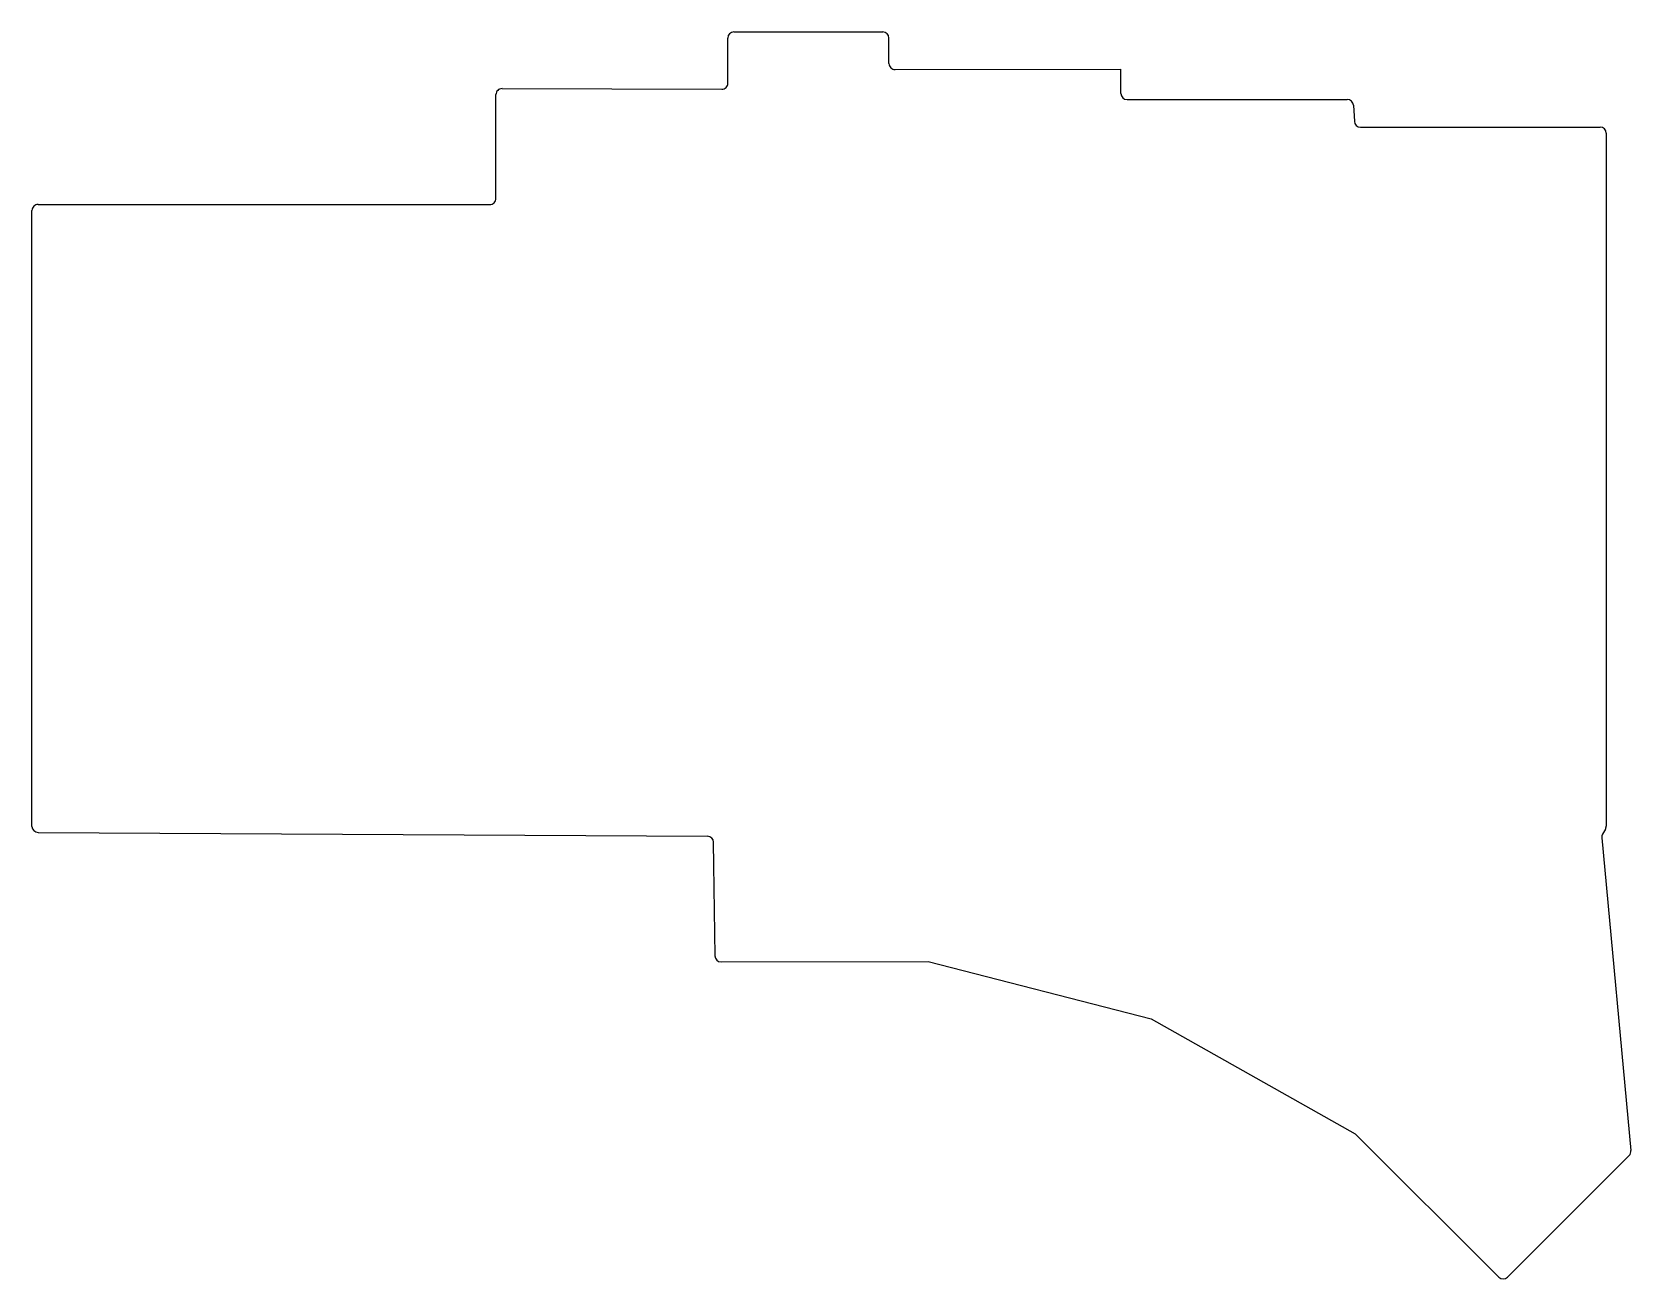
# Model space of a CAD drawing. Header units: millimetres. Extents: x 93 to 224, y -143 to -41.
import ezdxf

# ---------------------------------------------------------------- set-up
doc = ezdxf.new("R2010")
doc.units = ezdxf.units.MM

msp = doc.modelspace()

# ---------------------------------------------------------------- linework, layer by layer
at = {"linetype": 'CONTINUOUS'}
for p, q in [((150.48, -45.46), (150.48, -41.76)), ((150.98, -41.26), (163.18, -41.26)), ((163.68, -43.85), (163.68, -41.76)), ((164.18, -44.35), (182.68, -44.31)), ((182.68, -46.3), (182.68, -44.31)), ((131.48, -54.9), (131.48, -46.4)), ((131.98, -45.9), (149.98, -45.96)), ((183.18, -46.8), (201.22, -46.8)), ((201.72, -47.27), (201.8, -48.59)), ((202.3, -49.06), (221.93, -49.06)), ((222.43, -49.56), (222.43, -106.34)), ((93.48, -106.36), (93.48, -55.89)), ((93.98, -55.39), (130.98, -55.4)), ((93.98, -106.86), (148.82, -107.17)), ((222.07, -107.29), (224.46, -132.93)), ((222.37, -106.59), (222.14, -107)), ((149.33, -109.53), (149.31, -107.66)), ((149.43, -116.97), (149.33, -109.53)), ((149.93, -117.47), (166.88, -117.43)), ((166.88, -117.43), (185.17, -122.14)), ((185.17, -122.14), (201.88, -131.55)), ((201.88, -131.55), (213.64, -143.31)), ((224.32, -133.33), (214.34, -143.31))]:
    msp.add_line(p, q, dxfattribs=at)
for centre, start, end in [((150.98, -41.76), 90, 180), ((163.18, -41.76), 0, 90), ((164.18, -43.85), 180, 270.1307), ((149.98, -45.46), 269.8191, 0), ((131.98, -46.4), 89.8191, 180), ((183.18, -46.3), 180, 270), ((201.22, -47.3), 3.5355, 90), ((202.3, -48.56), 183.5355, 270), ((221.93, -49.56), 0, 90), ((130.98, -54.9), 269.9849, 0), ((93.98, -55.89), 89.9849, 180.002), ((93.98, -106.36), 180.002, 269.6717), ((148.81, -107.67), 0.6943, 89.6717), ((222.57, -107.24), 150.3137, 185.3212), ((221.93, -106.34), 330.3137, 0), ((149.92, -116.97), 180.6943, 270.1347), ((223.96, -132.98), 315, 5.3212), ((213.99, -142.95), 225, 315)]:
    msp.add_arc(centre, 0.5, start, end, dxfattribs=at)

doc.saveas('drawing.dxf')
